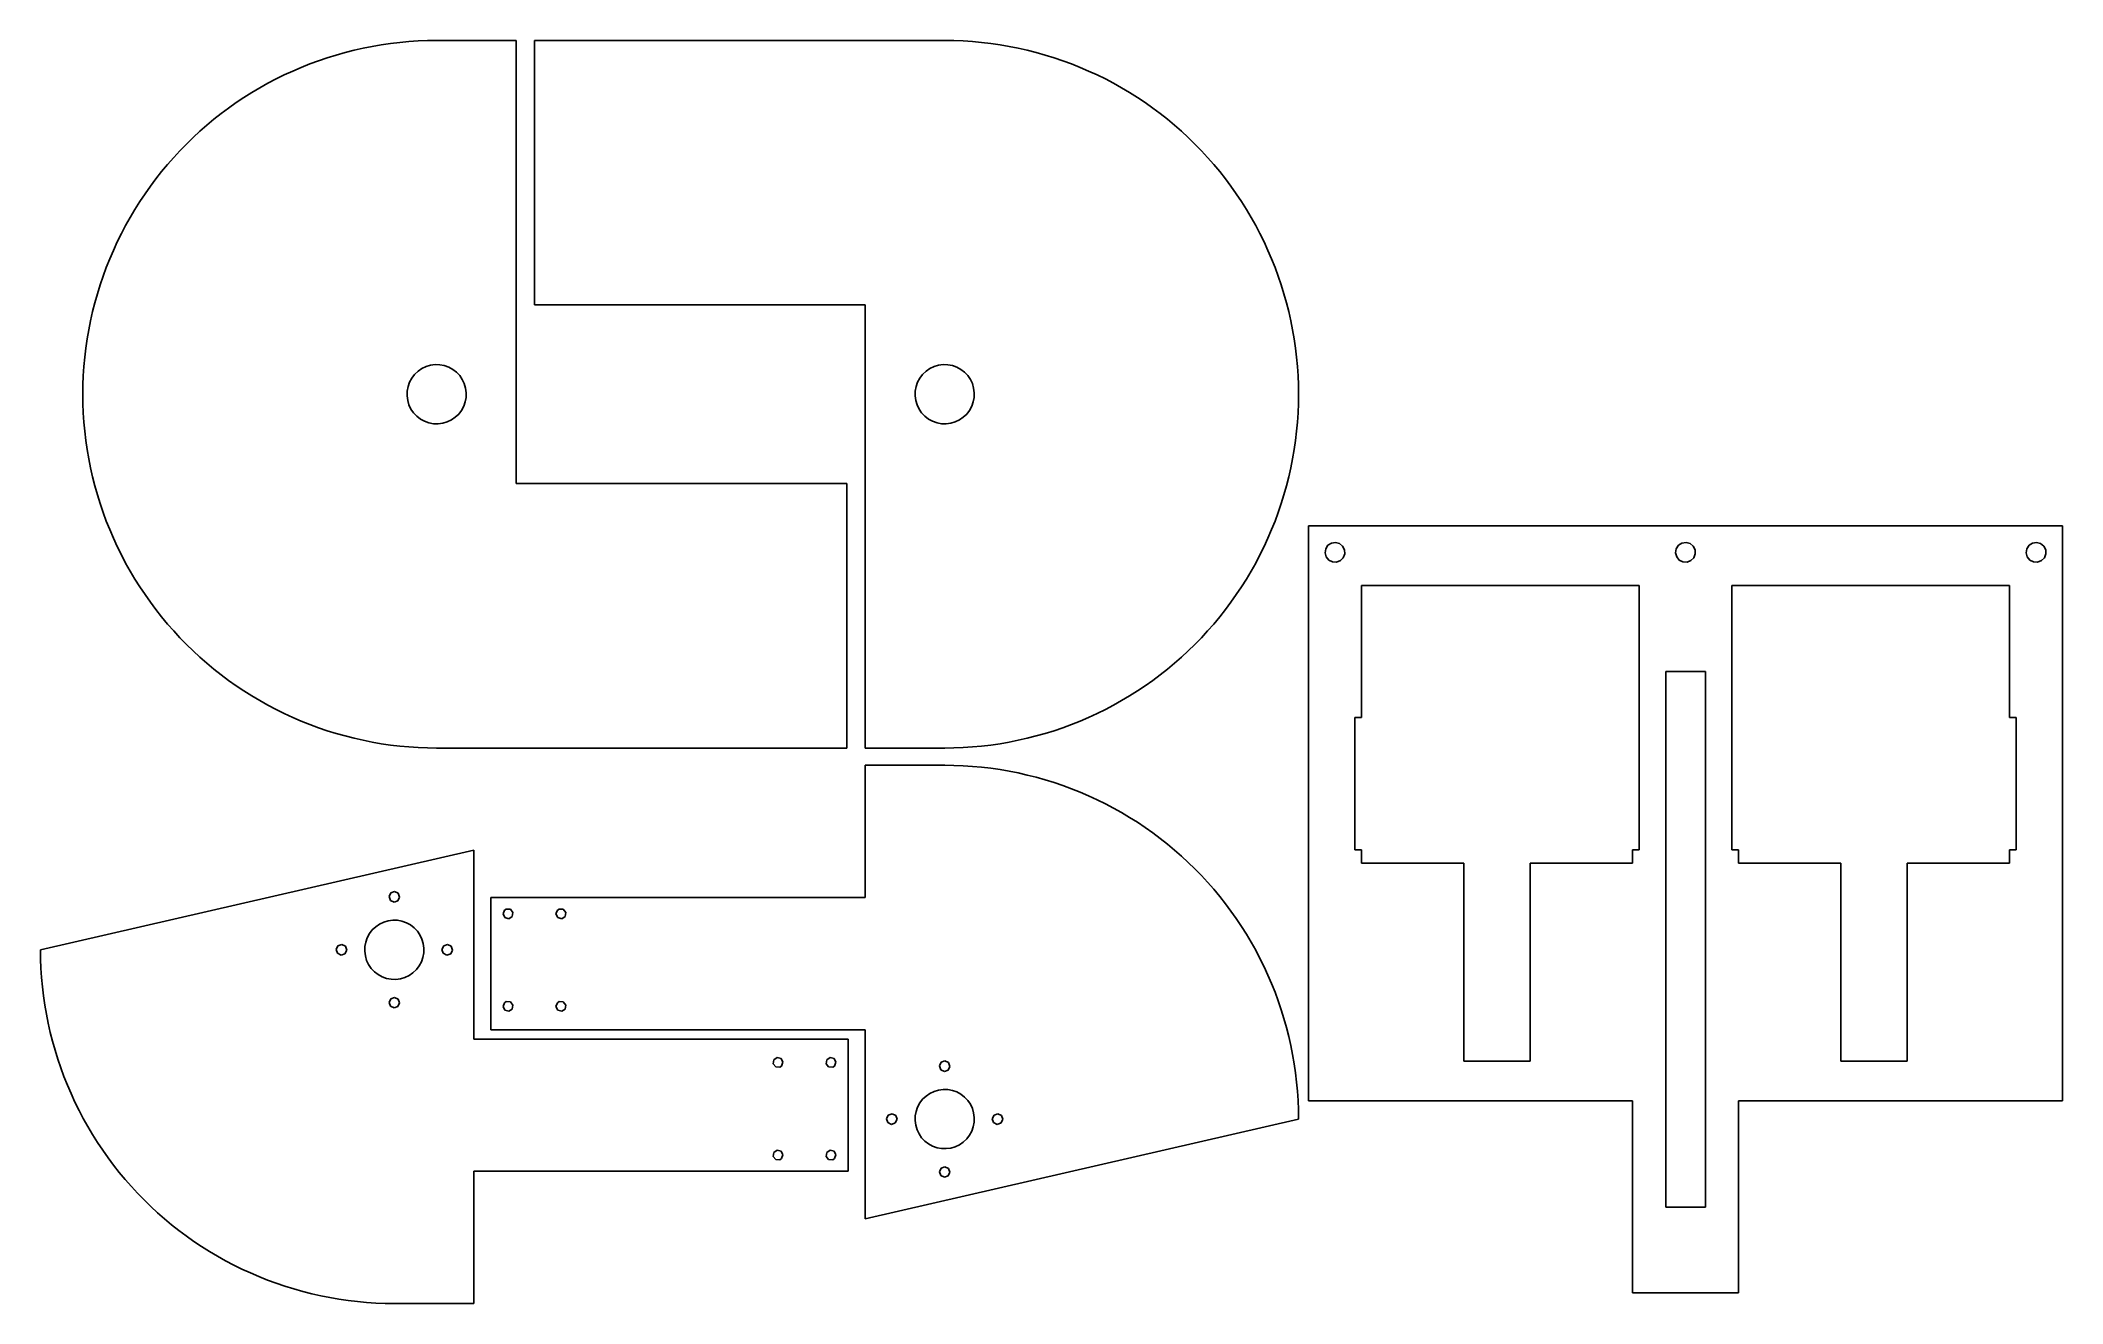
# Model space of a CAD drawing. Header units: metres. Extents: x 0.1 to 38.3, y 0.1 to 24.
import ezdxf

# ---------------------------------------------------------------- set-up
doc = ezdxf.new("R2010")
doc.units = ezdxf.units.M

msp = doc.modelspace()

# ---------------------------------------------------------------- linework, layer by layer
for p, q in [((5.70065, 23.7121), (5.53345, 23.6602)), ((5.86914, 23.7596), (5.70065, 23.7121)), ((6.03883, 23.8027), (5.86914, 23.7596)), ((6.20959, 23.8413), (6.03883, 23.8027)), ((6.3813, 23.8755), (6.20959, 23.8413)), ((6.55385, 23.9051), (6.3813, 23.8755)), ((6.72711, 23.9303), (6.55385, 23.9051)), ((6.90097, 23.9508), (6.72711, 23.9303)), ((7.0753, 23.9668), (6.90097, 23.9508)), ((7.25, 23.9783), (7.0753, 23.9668)), ((7.42494, 23.9852), (7.25, 23.9783)), ((7.59999, 23.9875), (7.42494, 23.9852)), ((9.09999, 23.9875), (7.59999, 23.9875)), ((9.09999, 15.6125), (9.09999, 23.9875)), ((17.2, 23.9875), (9.45, 23.9875)), ((9.45, 23.9875), (9.45, 18.9875)), ((17.375, 23.9852), (17.2, 23.9875)), ((17.55, 23.9783), (17.375, 23.9852)), ((17.7247, 23.9669), (17.55, 23.9783)), ((17.899, 23.9509), (17.7247, 23.9669)), ((18.0729, 23.9303), (17.899, 23.9509)), ((18.2461, 23.9052), (18.0729, 23.9303)), ((18.4187, 23.8755), (18.2461, 23.9052)), ((18.5904, 23.8413), (18.4187, 23.8755)), ((18.7612, 23.8027), (18.5904, 23.8413)), ((18.9308, 23.7596), (18.7612, 23.8027)), ((19.0993, 23.7121), (18.9308, 23.7596)), ((19.2665, 23.6602), (19.0993, 23.7121)), ((4.72096, 23.336), (4.56393, 23.2586)), ((4.87994, 23.4093), (4.72096, 23.336)), ((5.0408, 23.4784), (4.87994, 23.4093)), ((5.20341, 23.5433), (5.0408, 23.4784)), ((5.36766, 23.6039), (5.20341, 23.5433)), ((5.53345, 23.6602), (5.36766, 23.6039)), ((19.4323, 23.6039), (19.2665, 23.6602)), ((19.5966, 23.5433), (19.4323, 23.6039)), ((19.7592, 23.4784), (19.5966, 23.5433)), ((19.92, 23.4093), (19.7592, 23.4784)), ((20.079, 23.336), (19.92, 23.4093)), ((20.2361, 23.2586), (20.079, 23.336)), ((4.10579, 23.002), (3.95772, 22.9086)), ((4.25626, 23.0915), (4.10579, 23.002)), ((4.409, 23.177), (4.25626, 23.0915)), ((4.56393, 23.2586), (4.409, 23.177)), ((20.391, 23.1771), (20.2361, 23.2586)), ((20.5437, 23.0915), (20.391, 23.1771)), ((20.6942, 23.002), (20.5437, 23.0915)), ((20.8423, 22.9086), (20.6942, 23.002)), ((3.5289, 22.6055), (3.39142, 22.4971)), ((3.66919, 22.7103), (3.5289, 22.6055)), ((3.81216, 22.8113), (3.66919, 22.7103)), ((3.95772, 22.9086), (3.81216, 22.8113)), ((20.9878, 22.8113), (20.8423, 22.9086)), ((21.1308, 22.7103), (20.9878, 22.8113)), ((21.2711, 22.6055), (21.1308, 22.7103)), ((21.4086, 22.4971), (21.2711, 22.6055)), ((3.12518, 22.2697), (2.99663, 22.1509)), ((3.25682, 22.3852), (3.12518, 22.2697)), ((3.39142, 22.4971), (3.25682, 22.3852)), ((21.5432, 22.3852), (21.4086, 22.4971)), ((21.6748, 22.2698), (21.5432, 22.3852)), ((21.8034, 22.1509), (21.6748, 22.2698)), ((2.74905, 21.9033), (2.63022, 21.7748)), ((2.87122, 22.0287), (2.74905, 21.9033)), ((2.99663, 22.1509), (2.87122, 22.0287)), ((21.9288, 22.0288), (21.8034, 22.1509)), ((22.0509, 21.9034), (21.9288, 22.0288)), ((22.1698, 21.7748), (22.0509, 21.9034)), ((2.40283, 21.5085), (2.29445, 21.3711)), ((2.51479, 21.6431), (2.40283, 21.5085)), ((2.63022, 21.7748), (2.51479, 21.6431)), ((22.2852, 21.6432), (22.1698, 21.7748)), ((22.3972, 21.5086), (22.2852, 21.6432)), ((22.5055, 21.3711), (22.3972, 21.5086)), ((2.08865, 21.0878), (1.99139, 20.9422)), ((2.1897, 21.2308), (2.08865, 21.0878)), ((2.29445, 21.3711), (2.1897, 21.2308)), ((22.6103, 21.2308), (22.5055, 21.3711)), ((22.7113, 21.0878), (22.6103, 21.2308)), ((22.8086, 20.9423), (22.7113, 21.0878)), ((1.80846, 20.6437), (1.72292, 20.491)), ((1.89796, 20.7942), (1.80846, 20.6437)), ((1.99139, 20.9422), (1.89796, 20.7942)), ((22.902, 20.7942), (22.8086, 20.9423)), ((22.9915, 20.6437), (22.902, 20.7942)), ((23.0771, 20.491), (22.9915, 20.6437)), ((1.64139, 20.336), (1.56396, 20.179)), ((1.72292, 20.491), (1.64139, 20.336)), ((23.1586, 20.336), (23.0771, 20.491)), ((23.236, 20.179), (23.1586, 20.336)), ((1.49066, 20.02), (1.42155, 19.8592)), ((1.56396, 20.179), (1.49066, 20.02)), ((23.3093, 20.02), (23.236, 20.179)), ((23.3784, 19.8592), (23.3093, 20.02)), ((1.29608, 19.5323), (1.23981, 19.3665)), ((1.35667, 19.6965), (1.29608, 19.5323)), ((1.42155, 19.8592), (1.35667, 19.6965)), ((23.4433, 19.6966), (23.3784, 19.8592)), ((23.5039, 19.5323), (23.4433, 19.6966)), ((23.5602, 19.3665), (23.5039, 19.5323)), ((1.1879, 19.1993), (1.14037, 19.0308)), ((1.23981, 19.3665), (1.1879, 19.1993)), ((23.6121, 19.1993), (23.5602, 19.3665)), ((23.6596, 19.0308), (23.6121, 19.1993)), ((1.09727, 18.8611), (1.05864, 18.6904)), ((1.14037, 19.0308), (1.09727, 18.8611)), ((9.45, 18.9875), (15.7, 18.9875)), ((15.7, 18.9875), (15.7, 10.6125)), ((23.7027, 18.8611), (23.6596, 19.0308)), ((23.7413, 18.6904), (23.7027, 18.8611)), ((0.994827, 18.3461), (0.969711, 18.1729)), ((1.02448, 18.5187), (0.994827, 18.3461)), ((1.05864, 18.6904), (1.02448, 18.5187)), ((23.7755, 18.5187), (23.7413, 18.6904)), ((23.8052, 18.3461), (23.7755, 18.5187)), ((23.8303, 18.1729), (23.8052, 18.3461)), ((0.949127, 17.999), (0.933121, 17.8247)), ((0.969711, 18.1729), (0.949127, 17.999)), ((23.8509, 17.999), (23.8303, 18.1729)), ((23.8669, 17.8247), (23.8509, 17.999)), ((0.921661, 17.65), (0.914795, 17.475)), ((0.933121, 17.8247), (0.921661, 17.65)), ((7.08841, 17.5277), (7.13034, 17.605)), ((7.13034, 17.605), (7.18384, 17.6747)), ((7.18384, 17.6747), (7.24757, 17.7352)), ((7.24757, 17.7352), (7.31999, 17.7849)), ((7.31999, 17.7849), (7.39931, 17.8228)), ((7.39931, 17.8228), (7.48357, 17.8477)), ((7.48357, 17.8477), (7.57069, 17.8592)), ((7.57069, 17.8592), (7.65852, 17.8569)), ((7.65852, 17.8569), (7.74492, 17.8409)), ((7.74492, 17.8409), (7.82776, 17.8116)), ((7.82776, 17.8116), (7.90498, 17.7696)), ((7.90498, 17.7696), (7.9747, 17.7161)), ((7.9747, 17.7161), (8.03519, 17.6524)), ((8.03519, 17.6524), (8.08496, 17.58)), ((8.08496, 17.58), (8.12279, 17.5007)), ((16.6884, 17.5278), (16.7303, 17.605)), ((16.7303, 17.605), (16.7838, 17.6747)), ((16.7838, 17.6747), (16.8476, 17.7352)), ((16.8476, 17.7352), (16.92, 17.785)), ((16.92, 17.785), (16.9993, 17.8228)), ((16.9993, 17.8228), (17.0836, 17.8477)), ((17.0836, 17.8477), (17.1707, 17.8592)), ((17.1707, 17.8592), (17.2585, 17.8569)), ((17.2585, 17.8569), (17.3449, 17.8409)), ((17.3449, 17.8409), (17.4278, 17.8116)), ((17.4278, 17.8116), (17.505, 17.7696)), ((17.505, 17.7696), (17.5747, 17.7161)), ((17.5747, 17.7161), (17.6352, 17.6524)), ((17.6352, 17.6524), (17.685, 17.58)), ((17.685, 17.58), (17.7228, 17.5007)), ((23.8783, 17.65), (23.8669, 17.8247)), ((23.8852, 17.475), (23.8783, 17.65)), ((0.914795, 17.475), (0.912491, 17.3)), ((0.912491, 17.3), (0.914795, 17.1249)), ((7.04077, 17.2707), (7.04306, 17.3585)), ((7.05223, 17.1835), (7.04077, 17.2707)), ((7.04306, 17.3585), (7.05908, 17.4449)), ((7.05908, 17.4449), (7.08841, 17.5277)), ((8.12279, 17.5007), (8.14775, 17.4164)), ((8.15692, 17.2415), (8.1409, 17.1551)), ((8.14775, 17.4164), (8.15921, 17.3293)), ((8.15921, 17.3293), (8.15692, 17.2415)), ((16.6408, 17.2707), (16.6431, 17.3585)), ((16.6522, 17.1836), (16.6408, 17.2707)), ((16.6431, 17.3585), (16.6591, 17.4449)), ((16.6591, 17.4449), (16.6884, 17.5278)), ((17.7228, 17.5007), (17.7478, 17.4164)), ((17.7569, 17.2415), (17.7409, 17.1551)), ((17.7478, 17.4164), (17.7592, 17.3293)), ((17.7592, 17.3293), (17.7569, 17.2415)), ((23.8875, 17.3), (23.8852, 17.475)), ((23.8852, 17.1249), (23.8875, 17.3)), ((0.914795, 17.1249), (0.921661, 16.95)), ((0.921661, 16.95), (0.933121, 16.7753)), ((7.07719, 17.0993), (7.05223, 17.1835)), ((7.11502, 17.02), (7.07719, 17.0993)), ((7.16479, 16.9476), (7.11502, 17.02)), ((7.22528, 16.8838), (7.16479, 16.9476)), ((7.295, 16.8303), (7.22528, 16.8838)), ((7.37222, 16.7884), (7.295, 16.8303)), ((7.87999, 16.815), (7.80067, 16.7772)), ((7.95241, 16.8648), (7.87999, 16.815)), ((8.01614, 16.9253), (7.95241, 16.8648)), ((8.06964, 16.995), (8.01614, 16.9253)), ((8.11157, 17.0722), (8.06964, 16.995)), ((8.1409, 17.1551), (8.11157, 17.0722)), ((16.6772, 17.0993), (16.6522, 17.1836)), ((16.715, 17.02), (16.6772, 17.0993)), ((16.7648, 16.9476), (16.715, 17.02)), ((16.8253, 16.8838), (16.7648, 16.9476)), ((16.895, 16.8303), (16.8253, 16.8838)), ((16.9722, 16.7884), (16.895, 16.8303)), ((17.48, 16.815), (17.4007, 16.7772)), ((17.5524, 16.8648), (17.48, 16.815)), ((17.6161, 16.9253), (17.5524, 16.8648)), ((17.6696, 16.995), (17.6161, 16.9253)), ((17.7116, 17.0722), (17.6696, 16.995)), ((17.7409, 17.1551), (17.7116, 17.0722)), ((23.8669, 16.7753), (23.8783, 16.95)), ((23.8783, 16.95), (23.8852, 17.1249)), ((0.933121, 16.7753), (0.949127, 16.601)), ((0.949127, 16.601), (0.969711, 16.4271)), ((7.45506, 16.7591), (7.37222, 16.7884)), ((7.54146, 16.743), (7.45506, 16.7591)), ((7.62929, 16.7408), (7.54146, 16.743)), ((7.71642, 16.7522), (7.62929, 16.7408)), ((7.80067, 16.7772), (7.71642, 16.7522)), ((17.0551, 16.7591), (16.9722, 16.7884)), ((17.1415, 16.7431), (17.0551, 16.7591)), ((17.2293, 16.7408), (17.1415, 16.7431)), ((17.3164, 16.7522), (17.2293, 16.7408)), ((17.4007, 16.7772), (17.3164, 16.7522)), ((23.8303, 16.4271), (23.8509, 16.601)), ((23.8509, 16.601), (23.8669, 16.7753)), ((0.969711, 16.4271), (0.994827, 16.2538)), ((0.994827, 16.2538), (1.02448, 16.0813)), ((1.02448, 16.0813), (1.05864, 15.9096)), ((23.7413, 15.9096), (23.7755, 16.0813)), ((23.7755, 16.0813), (23.8052, 16.2538)), ((23.8052, 16.2538), (23.8303, 16.4271)), ((1.05864, 15.9096), (1.09727, 15.7388)), ((1.09727, 15.7388), (1.14037, 15.5691)), ((23.6596, 15.5691), (23.7027, 15.7388)), ((23.7027, 15.7388), (23.7413, 15.9096)), ((1.14037, 15.5691), (1.1879, 15.4006)), ((1.1879, 15.4006), (1.23981, 15.2334)), ((15.35, 15.6125), (9.09999, 15.6125)), ((15.35, 10.6125), (15.35, 15.6125)), ((23.5602, 15.2334), (23.6121, 15.4007)), ((23.6121, 15.4007), (23.6596, 15.5691)), ((1.23981, 15.2334), (1.29608, 15.0676)), ((1.29608, 15.0676), (1.35667, 14.9034)), ((1.35667, 14.9034), (1.42155, 14.7408)), ((23.3784, 14.7408), (23.4433, 14.9034)), ((23.4433, 14.9034), (23.5039, 15.0677)), ((23.5039, 15.0677), (23.5602, 15.2334)), ((1.42155, 14.7408), (1.49066, 14.5799)), ((1.49066, 14.5799), (1.56396, 14.4209)), ((23.236, 14.421), (23.3093, 14.5799)), ((23.3093, 14.5799), (23.3784, 14.7408)), ((38.325, 14.8125), (24.075, 14.8125)), ((24.075, 14.8125), (24.075, 3.94511)), ((38.325, 3.94511), (38.325, 14.8125)), ((1.56396, 14.4209), (1.64139, 14.2639)), ((1.64139, 14.2639), (1.72292, 14.109)), ((23.0771, 14.109), (23.1586, 14.2639)), ((23.1586, 14.2639), (23.236, 14.421)), ((24.3877, 14.3027), (24.3999, 14.3797)), ((24.4079, 14.2274), (24.3877, 14.3027)), ((24.3999, 14.3797), (24.4424, 14.4451)), ((24.457, 14.1668), (24.4079, 14.2274)), ((24.4424, 14.4451), (24.5078, 14.4875)), ((24.5265, 14.1314), (24.457, 14.1668)), ((24.5078, 14.4875), (24.5848, 14.4997)), ((24.5848, 14.4997), (24.6601, 14.4796)), ((24.6771, 14.1552), (24.6043, 14.1273)), ((24.6601, 14.4796), (24.7207, 14.4305)), ((24.7322, 14.2104), (24.6771, 14.1552)), ((24.7207, 14.4305), (24.7561, 14.361)), ((24.7602, 14.2832), (24.7322, 14.2104)), ((24.7561, 14.361), (24.7602, 14.2832)), ((31.0127, 14.3027), (31.0249, 14.3797)), ((31.0329, 14.2274), (31.0127, 14.3027)), ((31.0249, 14.3797), (31.0674, 14.4451)), ((31.082, 14.1668), (31.0329, 14.2274)), ((31.0674, 14.4451), (31.1328, 14.4875)), ((31.1515, 14.1314), (31.082, 14.1668)), ((31.1328, 14.4875), (31.2098, 14.4997)), ((31.2098, 14.4997), (31.2851, 14.4796)), ((31.3021, 14.1552), (31.2293, 14.1273)), ((31.2851, 14.4796), (31.3457, 14.4305)), ((31.3572, 14.2104), (31.3021, 14.1552)), ((31.3457, 14.4305), (31.3811, 14.361)), ((31.3852, 14.2832), (31.3572, 14.2104)), ((31.3811, 14.361), (31.3852, 14.2832)), ((37.6377, 14.3027), (37.6499, 14.3797)), ((37.6579, 14.2274), (37.6377, 14.3027)), ((37.6499, 14.3797), (37.6924, 14.4451)), ((37.707, 14.1668), (37.6579, 14.2274)), ((37.6924, 14.4451), (37.7578, 14.4875)), ((37.7764, 14.1314), (37.707, 14.1668)), ((37.7578, 14.4875), (37.8348, 14.4997)), ((37.8348, 14.4997), (37.9101, 14.4796)), ((37.9271, 14.1552), (37.8543, 14.1273)), ((37.9101, 14.4796), (37.9707, 14.4305)), ((37.9822, 14.2104), (37.9271, 14.1552)), ((37.9707, 14.4305), (38.0061, 14.361)), ((38.0102, 14.2832), (37.9822, 14.2104)), ((38.0061, 14.361), (38.0102, 14.2832)), ((1.72292, 14.109), (1.80846, 13.9562)), ((1.80846, 13.9562), (1.89796, 13.8058)), ((1.89796, 13.8058), (1.99139, 13.6577)), ((22.8086, 13.6577), (22.902, 13.8058)), ((22.902, 13.8058), (22.9915, 13.9563)), ((22.9915, 13.9563), (23.0771, 14.109)), ((24.6043, 14.1273), (24.5265, 14.1314)), ((31.2293, 14.1273), (31.1515, 14.1314)), ((37.8543, 14.1273), (37.7764, 14.1314)), ((1.99139, 13.6577), (2.08865, 13.5121)), ((2.08865, 13.5121), (2.1897, 13.3692)), ((22.6103, 13.3692), (22.7113, 13.5122)), ((22.7113, 13.5122), (22.8086, 13.6577)), ((25.075, 11.1875), (25.075, 13.6875)), ((25.075, 13.6875), (30.325, 13.6875)), ((30.325, 13.6875), (30.325, 8.6875)), ((32.075, 8.6875), (32.075, 13.6875)), ((32.075, 13.6875), (37.325, 13.6875)), ((37.325, 13.6875), (37.325, 11.1875)), ((2.1897, 13.3692), (2.29445, 13.2289)), ((2.29445, 13.2289), (2.40283, 13.0914)), ((2.40283, 13.0914), (2.51479, 12.9568)), ((22.2852, 12.9568), (22.3972, 13.0914)), ((22.3972, 13.0914), (22.5055, 13.2289)), ((22.5055, 13.2289), (22.6103, 13.3692)), ((2.51479, 12.9568), (2.63022, 12.8252)), ((2.63022, 12.8252), (2.74905, 12.6966)), ((2.74905, 12.6966), (2.87122, 12.5712)), ((21.9288, 12.5712), (22.0509, 12.6966)), ((22.0509, 12.6966), (22.1698, 12.8252)), ((22.1698, 12.8252), (22.2852, 12.9568)), ((2.87122, 12.5712), (2.99663, 12.449)), ((2.99663, 12.449), (3.12518, 12.3302)), ((3.12518, 12.3302), (3.25682, 12.2148)), ((21.5432, 12.2148), (21.6748, 12.3302)), ((21.6748, 12.3302), (21.8034, 12.4491)), ((21.8034, 12.4491), (21.9288, 12.5712)), ((3.25682, 12.2148), (3.39142, 12.1028)), ((3.39142, 12.1028), (3.5289, 11.9944)), ((3.5289, 11.9944), (3.66919, 11.8897)), ((3.66919, 11.8897), (3.81216, 11.7886)), ((20.9878, 11.7887), (21.1308, 11.8897)), ((21.1308, 11.8897), (21.2711, 11.9944)), ((21.2711, 11.9944), (21.4086, 12.1028)), ((21.4086, 12.1028), (21.5432, 12.2148)), ((30.825, 1.9375), (30.825, 12.0625)), ((30.825, 12.0625), (31.575, 12.0625)), ((31.575, 12.0625), (31.575, 1.9375)), ((3.81216, 11.7886), (3.95772, 11.6914)), ((3.95772, 11.6914), (4.10579, 11.598)), ((4.10579, 11.598), (4.25626, 11.5085)), ((4.25626, 11.5085), (4.409, 11.4229)), ((20.391, 11.4229), (20.5437, 11.5085)), ((20.5437, 11.5085), (20.6942, 11.598)), ((20.6942, 11.598), (20.8423, 11.6914)), ((20.8423, 11.6914), (20.9878, 11.7887)), ((4.409, 11.4229), (4.56393, 11.3414)), ((4.56393, 11.3414), (4.72096, 11.264)), ((4.72096, 11.264), (4.87994, 11.1907)), ((4.87994, 11.1907), (5.0408, 11.1216)), ((5.0408, 11.1216), (5.20341, 11.0567)), ((19.5966, 11.0567), (19.7592, 11.1216)), ((19.7592, 11.1216), (19.92, 11.1907)), ((19.92, 11.1907), (20.079, 11.264)), ((20.079, 11.264), (20.2361, 11.3414)), ((20.2361, 11.3414), (20.391, 11.4229)), ((24.95, 8.6875), (24.95, 11.1875)), ((24.95, 11.1875), (25.075, 11.1875)), ((37.325, 11.1875), (37.45, 11.1875)), ((37.45, 11.1875), (37.45, 8.6875)), ((5.20341, 11.0567), (5.36766, 10.9961)), ((5.36766, 10.9961), (5.53345, 10.9398)), ((5.53345, 10.9398), (5.70065, 10.8879)), ((5.70065, 10.8879), (5.86914, 10.8404)), ((5.86914, 10.8404), (6.03883, 10.7973)), ((6.03883, 10.7973), (6.20959, 10.7586)), ((6.20959, 10.7586), (6.3813, 10.7245)), ((6.3813, 10.7245), (6.55385, 10.6948)), ((18.2461, 10.6948), (18.4187, 10.7245)), ((18.4187, 10.7245), (18.5904, 10.7586)), ((18.5904, 10.7586), (18.7612, 10.7973)), ((18.7612, 10.7973), (18.9308, 10.8404)), ((18.9308, 10.8404), (19.0993, 10.8879)), ((19.0993, 10.8879), (19.2665, 10.9398)), ((19.2665, 10.9398), (19.4323, 10.9961)), ((19.4323, 10.9961), (19.5966, 11.0567)), ((6.55385, 10.6948), (6.72711, 10.6697)), ((6.72711, 10.6697), (6.90097, 10.6491)), ((6.90097, 10.6491), (7.0753, 10.6331)), ((7.0753, 10.6331), (7.25, 10.6217)), ((7.25, 10.6217), (7.42494, 10.6148)), ((7.42494, 10.6148), (7.59999, 10.6125)), ((7.59999, 10.6125), (15.35, 10.6125)), ((15.7, 10.6125), (17.2, 10.6125)), ((17.2, 10.6125), (17.375, 10.6148)), ((17.375, 10.6148), (17.55, 10.6217)), ((17.55, 10.6217), (17.7247, 10.6331)), ((17.7247, 10.6331), (17.899, 10.6491)), ((17.899, 10.6491), (18.0729, 10.6697)), ((18.0729, 10.6697), (18.2461, 10.6948)), ((17.2, 10.2875), (15.7, 10.2875)), ((15.7, 10.2875), (15.7, 7.78748)), ((17.375, 10.2852), (17.2, 10.2875)), ((17.55, 10.2783), (17.375, 10.2852)), ((17.7247, 10.2669), (17.55, 10.2783)), ((17.899, 10.2509), (17.7247, 10.2669)), ((18.0729, 10.2303), (17.899, 10.2509)), ((18.2461, 10.2052), (18.0729, 10.2303)), ((18.4187, 10.1755), (18.2461, 10.2052)), ((18.5904, 10.1413), (18.4187, 10.1755)), ((18.7612, 10.1027), (18.5904, 10.1413)), ((18.9308, 10.0596), (18.7612, 10.1027)), ((19.0993, 10.0121), (18.9308, 10.0596)), ((19.2665, 9.96017), (19.0993, 10.0121)), ((19.4323, 9.9039), (19.2665, 9.96017)), ((19.5966, 9.84331), (19.4323, 9.9039)), ((19.7592, 9.77843), (19.5966, 9.84331)), ((19.92, 9.70932), (19.7592, 9.77843)), ((20.079, 9.63602), (19.92, 9.70932)), ((20.2361, 9.55859), (20.079, 9.63602)), ((20.391, 9.47707), (20.2361, 9.55859)), ((20.5437, 9.39153), (20.391, 9.47707)), ((20.6942, 9.30202), (20.5437, 9.39153)), ((20.8423, 9.20859), (20.6942, 9.30202)), ((20.9878, 9.11133), (20.8423, 9.20859)), ((21.1308, 9.01028), (20.9878, 9.11133)), ((21.2711, 8.90553), (21.1308, 9.01028)), ((21.4086, 8.79715), (21.2711, 8.90553)), ((21.5432, 8.6852), (21.4086, 8.79715)), ((8.29999, 8.68445), (0.112488, 6.79997)), ((8.29999, 5.11249), (8.29999, 8.68445)), ((21.6748, 8.56976), (21.5432, 8.6852)), ((21.8034, 8.45093), (21.6748, 8.56976)), ((21.9288, 8.32877), (21.8034, 8.45093)), ((25.075, 8.6875), (24.95, 8.6875)), ((25.075, 8.4375), (25.075, 8.6875)), ((27.0125, 8.4375), (25.075, 8.4375)), ((27.0125, 4.69511), (27.0125, 8.4375)), ((30.2, 8.4375), (28.2625, 8.4375)), ((28.2625, 8.4375), (28.2625, 4.69511)), ((30.325, 8.6875), (30.2, 8.6875)), ((30.2, 8.6875), (30.2, 8.4375)), ((32.2, 8.6875), (32.075, 8.6875)), ((32.2, 8.4375), (32.2, 8.6875)), ((34.1375, 8.4375), (32.2, 8.4375)), ((34.1375, 4.69511), (34.1375, 8.4375)), ((37.325, 8.4375), (35.3875, 8.4375)), ((35.3875, 8.4375), (35.3875, 4.69511)), ((37.45, 8.6875), (37.325, 8.6875)), ((37.325, 8.6875), (37.325, 8.4375)), ((22.0509, 8.20335), (21.9288, 8.32877)), ((22.1698, 8.0748), (22.0509, 8.20335)), ((22.2852, 7.94316), (22.1698, 8.0748)), ((6.70013, 7.80521), (6.73308, 7.8743)), ((6.72568, 7.73306), (6.70013, 7.80521)), ((6.79477, 7.70012), (6.72568, 7.73306)), ((6.73308, 7.8743), (6.80521, 7.89984)), ((6.8669, 7.72566), (6.79477, 7.70012)), ((6.80521, 7.89984), (6.8743, 7.8669)), ((6.89984, 7.79475), (6.8669, 7.72566)), ((6.8743, 7.8669), (6.89984, 7.79475)), ((15.7, 7.78748), (8.623, 7.78748)), ((8.623, 7.78748), (8.623, 5.28749)), ((22.3971, 7.80856), (22.2852, 7.94316)), ((22.5055, 7.67108), (22.3971, 7.80856)), ((22.6103, 7.53079), (22.5055, 7.67108)), ((6.44757, 7.23518), (6.51999, 7.28496)), ((6.51999, 7.28496), (6.5993, 7.32278)), ((6.5993, 7.32278), (6.68356, 7.34775)), ((6.68356, 7.34775), (6.77069, 7.35921)), ((6.77069, 7.35921), (6.85852, 7.35692)), ((6.85852, 7.35692), (6.94492, 7.3409)), ((6.94492, 7.3409), (7.02776, 7.31157)), ((7.02776, 7.31157), (7.10498, 7.26964)), ((7.10498, 7.26964), (7.1747, 7.21614)), ((8.85513, 7.47601), (8.88283, 7.54816)), ((8.89023, 7.40715), (8.85513, 7.47601)), ((8.88283, 7.54816), (8.91595, 7.56967)), ((8.96487, 7.38715), (8.89023, 7.40715)), ((8.91595, 7.56967), (8.99313, 7.56563)), ((9.02968, 7.42924), (8.96487, 7.38715)), ((8.99313, 7.56563), (9.04176, 7.50557)), ((9.04176, 7.50557), (9.02968, 7.42924)), ((9.85513, 7.47601), (9.88283, 7.54816)), ((9.89023, 7.40715), (9.85513, 7.47601)), ((9.88283, 7.54816), (9.91595, 7.56967)), ((9.96487, 7.38715), (9.89023, 7.40715)), ((9.91595, 7.56967), (9.99313, 7.56563)), ((10.0297, 7.42924), (9.96487, 7.38715)), ((9.99313, 7.56563), (10.0418, 7.50557)), ((10.0418, 7.50557), (10.0297, 7.42924)), ((22.7113, 7.38782), (22.6103, 7.53079)), ((22.8086, 7.24226), (22.7113, 7.38782)), ((5.73308, 6.87428), (5.80522, 6.89983)), ((5.80522, 6.89983), (5.87431, 6.86688)), ((6.24306, 6.85852), (6.25908, 6.94492)), ((6.25908, 6.94492), (6.28841, 7.02776)), ((6.28841, 7.02776), (6.33034, 7.10498)), ((6.33034, 7.10498), (6.38383, 7.1747)), ((6.38383, 7.1747), (6.44757, 7.23518)), ((7.1747, 7.21614), (7.23518, 7.1524)), ((7.23518, 7.1524), (7.28496, 7.07999)), ((7.28496, 7.07999), (7.32278, 7.00067)), ((7.32278, 7.00067), (7.34775, 6.91641)), ((7.34775, 6.91641), (7.35921, 6.82928)), ((7.73306, 6.8743), (7.80521, 6.89984)), ((7.80521, 6.89984), (7.8743, 6.8669)), ((22.902, 7.09419), (22.8086, 7.24226)), ((22.9915, 6.94374), (22.902, 7.09419)), ((23.0771, 6.79099), (22.9915, 6.94374)), ((0.112488, 6.79997), (0.114792, 6.62492)), ((0.114792, 6.62492), (0.121658, 6.44998)), ((5.70013, 6.80519), (5.73308, 6.87428)), ((5.72568, 6.73306), (5.70013, 6.80519)), ((5.79477, 6.70012), (5.72568, 6.73306)), ((5.86691, 6.72566), (5.79477, 6.70012)), ((5.89986, 6.79475), (5.86691, 6.72566)), ((5.87431, 6.86688), (5.89986, 6.79475)), ((6.24077, 6.77069), (6.24306, 6.85852)), ((6.25223, 6.68356), (6.24077, 6.77069)), ((6.27719, 6.5993), (6.25223, 6.68356)), ((6.31502, 6.51999), (6.27719, 6.5993)), ((6.36479, 6.44757), (6.31502, 6.51999)), ((7.31157, 6.57222), (7.26964, 6.495)), ((7.3409, 6.65506), (7.31157, 6.57222)), ((7.35692, 6.74146), (7.3409, 6.65506)), ((7.35921, 6.82928), (7.35692, 6.74146)), ((7.70012, 6.80521), (7.73306, 6.8743)), ((7.72566, 6.73308), (7.70012, 6.80521)), ((7.79475, 6.70013), (7.72566, 6.73308)), ((7.8669, 6.72568), (7.79475, 6.70013)), ((7.89984, 6.79477), (7.8669, 6.72568)), ((7.8743, 6.8669), (7.89984, 6.79477)), ((23.1586, 6.63605), (23.0771, 6.79099)), ((23.236, 6.47902), (23.1586, 6.63605)), ((0.121658, 6.44998), (0.133118, 6.27528)), ((0.133118, 6.27528), (0.149124, 6.10095)), ((6.42528, 6.38383), (6.36479, 6.44757)), ((6.495, 6.33034), (6.42528, 6.38383)), ((6.57222, 6.28841), (6.495, 6.33034)), ((6.65506, 6.25908), (6.57222, 6.28841)), ((6.74146, 6.24306), (6.65506, 6.25908)), ((6.82928, 6.24077), (6.74146, 6.24306)), ((6.91641, 6.25223), (6.82928, 6.24077)), ((7.00067, 6.27719), (6.91641, 6.25223)), ((7.07999, 6.31502), (7.00067, 6.27719)), ((7.1524, 6.36479), (7.07999, 6.31502)), ((7.21614, 6.42528), (7.1524, 6.36479)), ((7.26964, 6.495), (7.21614, 6.42528)), ((23.3093, 6.32004), (23.236, 6.47902)), ((23.3784, 6.15918), (23.3093, 6.32004)), ((23.4433, 5.99657), (23.3784, 6.15918)), ((0.149124, 6.10095), (0.169708, 5.92709)), ((0.169708, 5.92709), (0.194824, 5.75383)), ((0.194824, 5.75383), (0.224472, 5.58128)), ((6.70012, 5.80522), (6.73306, 5.87431)), ((6.72566, 5.73308), (6.70012, 5.80522)), ((6.79475, 5.70013), (6.72566, 5.73308)), ((6.73306, 5.87431), (6.80519, 5.89986)), ((6.80519, 5.89986), (6.87428, 5.86691)), ((6.89983, 5.79477), (6.86688, 5.72568)), ((6.87428, 5.86691), (6.89983, 5.79477)), ((8.85513, 5.72603), (8.88283, 5.79817)), ((8.88283, 5.79817), (8.91595, 5.81969)), ((8.91595, 5.81969), (8.99313, 5.81564)), ((8.99313, 5.81564), (9.04176, 5.75558)), ((9.04176, 5.75558), (9.02968, 5.67926)), ((9.85513, 5.72603), (9.88283, 5.79817)), ((9.88283, 5.79817), (9.91595, 5.81969)), ((9.91595, 5.81969), (9.99313, 5.81564)), ((9.99313, 5.81564), (10.0418, 5.75558)), ((10.0418, 5.75558), (10.0297, 5.67926)), ((23.5039, 5.83232), (23.4433, 5.99657)), ((23.5602, 5.66653), (23.5039, 5.83232)), ((0.224472, 5.58128), (0.258636, 5.40958)), ((0.258636, 5.40958), (0.297272, 5.23882)), ((6.86688, 5.72568), (6.79475, 5.70013)), ((8.89023, 5.65717), (8.85513, 5.72603)), ((8.96487, 5.63716), (8.89023, 5.65717)), ((9.02968, 5.67926), (8.96487, 5.63716)), ((9.89023, 5.65717), (9.85513, 5.72603)), ((9.96487, 5.63716), (9.89023, 5.65717)), ((10.0297, 5.67926), (9.96487, 5.63716)), ((23.6121, 5.49933), (23.5602, 5.66653)), ((23.6596, 5.33084), (23.6121, 5.49933)), ((0.297272, 5.23882), (0.340363, 5.06912)), ((0.340363, 5.06912), (0.387894, 4.90063)), ((15.377, 5.11249), (8.29999, 5.11249)), ((8.623, 5.28749), (15.7, 5.28749)), ((15.377, 2.6125), (15.377, 5.11249)), ((15.7, 5.28749), (15.7, 1.71553)), ((23.7027, 5.16115), (23.6596, 5.33084)), ((23.7413, 4.99039), (23.7027, 5.16115)), ((23.7755, 4.81868), (23.7413, 4.99039)), ((0.387894, 4.90063), (0.439804, 4.73343)), ((0.439804, 4.73343), (0.496078, 4.56764)), ((13.9582, 4.64439), (13.9703, 4.72072)), ((14.0068, 4.58434), (13.9582, 4.64439)), ((13.9703, 4.72072), (14.0351, 4.76282)), ((14.0351, 4.76282), (14.1097, 4.74281)), ((14.1171, 4.60181), (14.084, 4.58029)), ((14.1097, 4.74281), (14.1448, 4.67395)), ((14.1448, 4.67395), (14.1171, 4.60181)), ((14.9582, 4.64439), (14.9703, 4.72072)), ((15.0068, 4.58434), (14.9582, 4.64439)), ((14.9703, 4.72072), (15.0351, 4.76282)), ((15.0351, 4.76282), (15.1097, 4.74281)), ((15.1171, 4.60181), (15.084, 4.58029)), ((15.1097, 4.74281), (15.1448, 4.67395)), ((15.1448, 4.67395), (15.1171, 4.60181)), ((17.1001, 4.60521), (17.1331, 4.6743)), ((17.1257, 4.53307), (17.1001, 4.60521)), ((17.1331, 4.6743), (17.2052, 4.69984)), ((17.2052, 4.69984), (17.2743, 4.6669)), ((17.2998, 4.59476), (17.2669, 4.52567)), ((17.2743, 4.6669), (17.2998, 4.59476)), ((23.8051, 4.64613), (23.7755, 4.81868)), ((23.8303, 4.47287), (23.8051, 4.64613)), ((28.2625, 4.69511), (27.0125, 4.69511)), ((35.3875, 4.69511), (34.1375, 4.69511)), ((0.496078, 4.56764), (0.556671, 4.4034)), ((0.556671, 4.4034), (0.621552, 4.24078)), ((0.621552, 4.24078), (0.690659, 4.07993)), ((14.084, 4.58029), (14.0068, 4.58434)), ((15.084, 4.58029), (15.0068, 4.58434)), ((17.1948, 4.50012), (17.1257, 4.53307)), ((17.2669, 4.52567), (17.1948, 4.50012)), ((23.8508, 4.29901), (23.8303, 4.47287)), ((23.8669, 4.12468), (23.8508, 4.29901)), ((0.690659, 4.07993), (0.763962, 3.92094)), ((0.763962, 3.92094), (0.841385, 3.76392)), ((16.6591, 3.74492), (16.6884, 3.82776)), ((16.6884, 3.82776), (16.7303, 3.90498)), ((16.7303, 3.90498), (16.7838, 3.9747)), ((16.7838, 3.9747), (16.8476, 4.03519)), ((16.8476, 4.03519), (16.92, 4.08496)), ((16.92, 4.08496), (16.9993, 4.12279)), ((16.9993, 4.12279), (17.0836, 4.14775)), ((17.0836, 4.14775), (17.1707, 4.15921)), ((17.1707, 4.15921), (17.2585, 4.15692)), ((17.2585, 4.15692), (17.3449, 4.1409)), ((17.3449, 4.1409), (17.4277, 4.11157)), ((17.4277, 4.11157), (17.505, 4.06964)), ((17.505, 4.06964), (17.5747, 4.01614)), ((17.5747, 4.01614), (17.6352, 3.95241)), ((17.6352, 3.95241), (17.685, 3.87999)), ((17.685, 3.87999), (17.7228, 3.80067)), ((23.8783, 3.94998), (23.8669, 4.12468)), ((23.8852, 3.77504), (23.8783, 3.94998)), ((24.075, 3.94511), (30.2, 3.94511)), ((30.2, 3.94511), (30.2, 0.3125)), ((32.2, 3.94511), (38.325, 3.94511)), ((32.2, 0.3125), (32.2, 3.94511)), ((0.841385, 3.76392), (0.922913, 3.60898)), ((0.922913, 3.60898), (1.00845, 3.45622)), ((1.00845, 3.45622), (1.09796, 3.30577)), ((15.7, 1.71553), (23.8875, 3.59999)), ((16.1001, 3.60521), (16.1331, 3.6743)), ((16.1257, 3.53308), (16.1001, 3.60521)), ((16.1948, 3.50014), (16.1257, 3.53308)), ((16.1331, 3.6743), (16.2052, 3.69984)), ((16.2669, 3.52568), (16.1948, 3.50014)), ((16.2052, 3.69984), (16.2743, 3.6669)), ((16.2999, 3.59477), (16.2669, 3.52568)), ((16.2743, 3.6669), (16.2999, 3.59477)), ((16.6408, 3.57069), (16.6431, 3.65852)), ((16.6522, 3.48357), (16.6408, 3.57069)), ((16.6431, 3.65852), (16.6591, 3.74492)), ((16.6772, 3.39931), (16.6522, 3.48357)), ((17.7409, 3.45506), (17.7116, 3.37222)), ((17.7228, 3.80067), (17.7477, 3.71642)), ((17.7569, 3.54146), (17.7409, 3.45506)), ((17.7477, 3.71642), (17.7592, 3.62929)), ((17.7592, 3.62929), (17.7569, 3.54146)), ((18.1001, 3.60521), (18.1331, 3.6743)), ((18.1257, 3.53308), (18.1001, 3.60521)), ((18.1947, 3.50014), (18.1257, 3.53308)), ((18.1331, 3.6743), (18.2052, 3.69984)), ((18.2669, 3.52568), (18.1947, 3.50014)), ((18.2052, 3.69984), (18.2743, 3.6669)), ((18.2998, 3.59477), (18.2669, 3.52568)), ((18.2743, 3.6669), (18.2998, 3.59477)), ((23.8875, 3.59999), (23.8852, 3.77504)), ((1.09796, 3.30577), (1.19139, 3.1577)), ((1.19139, 3.1577), (1.28865, 3.01215)), ((16.715, 3.31999), (16.6772, 3.39931)), ((16.7648, 3.24757), (16.715, 3.31999)), ((16.8253, 3.18384), (16.7648, 3.24757)), ((16.895, 3.13034), (16.8253, 3.18384)), ((16.9722, 3.08841), (16.895, 3.13034)), ((17.0551, 3.05908), (16.9722, 3.08841)), ((17.1414, 3.04306), (17.0551, 3.05908)), ((17.4007, 3.07719), (17.3164, 3.05223)), ((17.48, 3.11502), (17.4007, 3.07719)), ((17.5524, 3.16479), (17.48, 3.11502)), ((17.6161, 3.22528), (17.5524, 3.16479)), ((17.6696, 3.295), (17.6161, 3.22528)), ((17.7116, 3.37222), (17.6696, 3.295)), ((1.28865, 3.01215), (1.38969, 2.86919)), ((1.38969, 2.86919), (1.49445, 2.7289)), ((1.49445, 2.7289), (1.60283, 2.59142)), ((13.9582, 2.89441), (13.9703, 2.97073)), ((14.0068, 2.83435), (13.9582, 2.89441)), ((13.9703, 2.97073), (14.0351, 3.01283)), ((14.084, 2.83031), (14.0068, 2.83435)), ((14.0351, 3.01283), (14.1097, 2.99283)), ((14.1171, 2.85182), (14.084, 2.83031)), ((14.1097, 2.99283), (14.1448, 2.92397)), ((14.1448, 2.92397), (14.1171, 2.85182)), ((14.9582, 2.89441), (14.9703, 2.97073)), ((15.0068, 2.83435), (14.9582, 2.89441)), ((14.9703, 2.97073), (15.0351, 3.01283)), ((15.084, 2.83031), (15.0068, 2.83435)), ((15.0351, 3.01283), (15.1097, 2.99283)), ((15.1171, 2.85182), (15.084, 2.83031)), ((15.1097, 2.99283), (15.1448, 2.92397)), ((15.1448, 2.92397), (15.1171, 2.85182)), ((17.1331, 2.67432), (17.2052, 2.69986)), ((17.2293, 3.04077), (17.1414, 3.04306)), ((17.2052, 2.69986), (17.2743, 2.66692)), ((17.3164, 3.05223), (17.2293, 3.04077)), ((1.60283, 2.59142), (1.71478, 2.45682)), ((1.71478, 2.45682), (1.83022, 2.32518)), ((1.83022, 2.32518), (1.94905, 2.19662)), ((8.29997, 2.6125), (15.377, 2.6125)), ((8.29997, 0.112488), (8.29997, 2.6125)), ((17.1001, 2.60522), (17.1331, 2.67432)), ((17.1257, 2.53308), (17.1001, 2.60522)), ((17.1948, 2.50014), (17.1257, 2.53308)), ((17.2669, 2.52568), (17.1948, 2.50014)), ((17.2998, 2.59477), (17.2669, 2.52568)), ((17.2743, 2.66692), (17.2998, 2.59477)), ((1.94905, 2.19662), (2.07121, 2.07121)), ((2.07121, 2.07121), (2.19662, 1.94905)), ((2.19662, 1.94905), (2.32518, 1.83022)), ((31.575, 1.9375), (30.825, 1.9375)), ((2.32518, 1.83022), (2.45682, 1.71478)), ((2.45682, 1.71478), (2.59142, 1.60283)), ((2.59142, 1.60283), (2.7289, 1.49445)), ((2.7289, 1.49445), (2.86919, 1.38969)), ((2.86919, 1.38969), (3.01215, 1.28865)), ((3.01215, 1.28865), (3.1577, 1.19139)), ((3.1577, 1.19139), (3.30577, 1.09796)), ((3.30577, 1.09796), (3.45624, 1.00845)), ((3.45624, 1.00845), (3.60898, 0.922913)), ((3.60898, 0.922913), (3.76392, 0.841385)), ((3.76392, 0.841385), (3.92094, 0.763962)), ((3.92094, 0.763962), (4.07993, 0.690659)), ((4.07993, 0.690659), (4.24078, 0.621552)), ((4.24078, 0.621552), (4.4034, 0.556671)), ((4.4034, 0.556671), (4.56764, 0.496078)), ((4.56764, 0.496078), (4.73343, 0.439804)), ((4.73343, 0.439804), (4.90063, 0.387894)), ((4.90063, 0.387894), (5.06912, 0.340363)), ((5.06912, 0.340363), (5.23882, 0.297272)), ((5.23882, 0.297272), (5.40958, 0.258636)), ((5.40958, 0.258636), (5.58128, 0.224472)), ((5.58128, 0.224472), (5.75383, 0.194824)), ((5.75383, 0.194824), (5.92709, 0.169708)), ((5.92709, 0.169708), (6.10095, 0.149124)), ((6.10095, 0.149124), (6.27528, 0.133118)), ((6.27528, 0.133118), (6.44998, 0.121658)), ((6.44998, 0.121658), (6.62492, 0.114792)), ((6.62492, 0.114792), (6.79997, 0.112488)), ((6.79997, 0.112488), (8.29997, 0.112488)), ((30.2, 0.3125), (32.2, 0.3125))]:
    msp.add_line(p, q)

doc.saveas('drawing.dxf')
